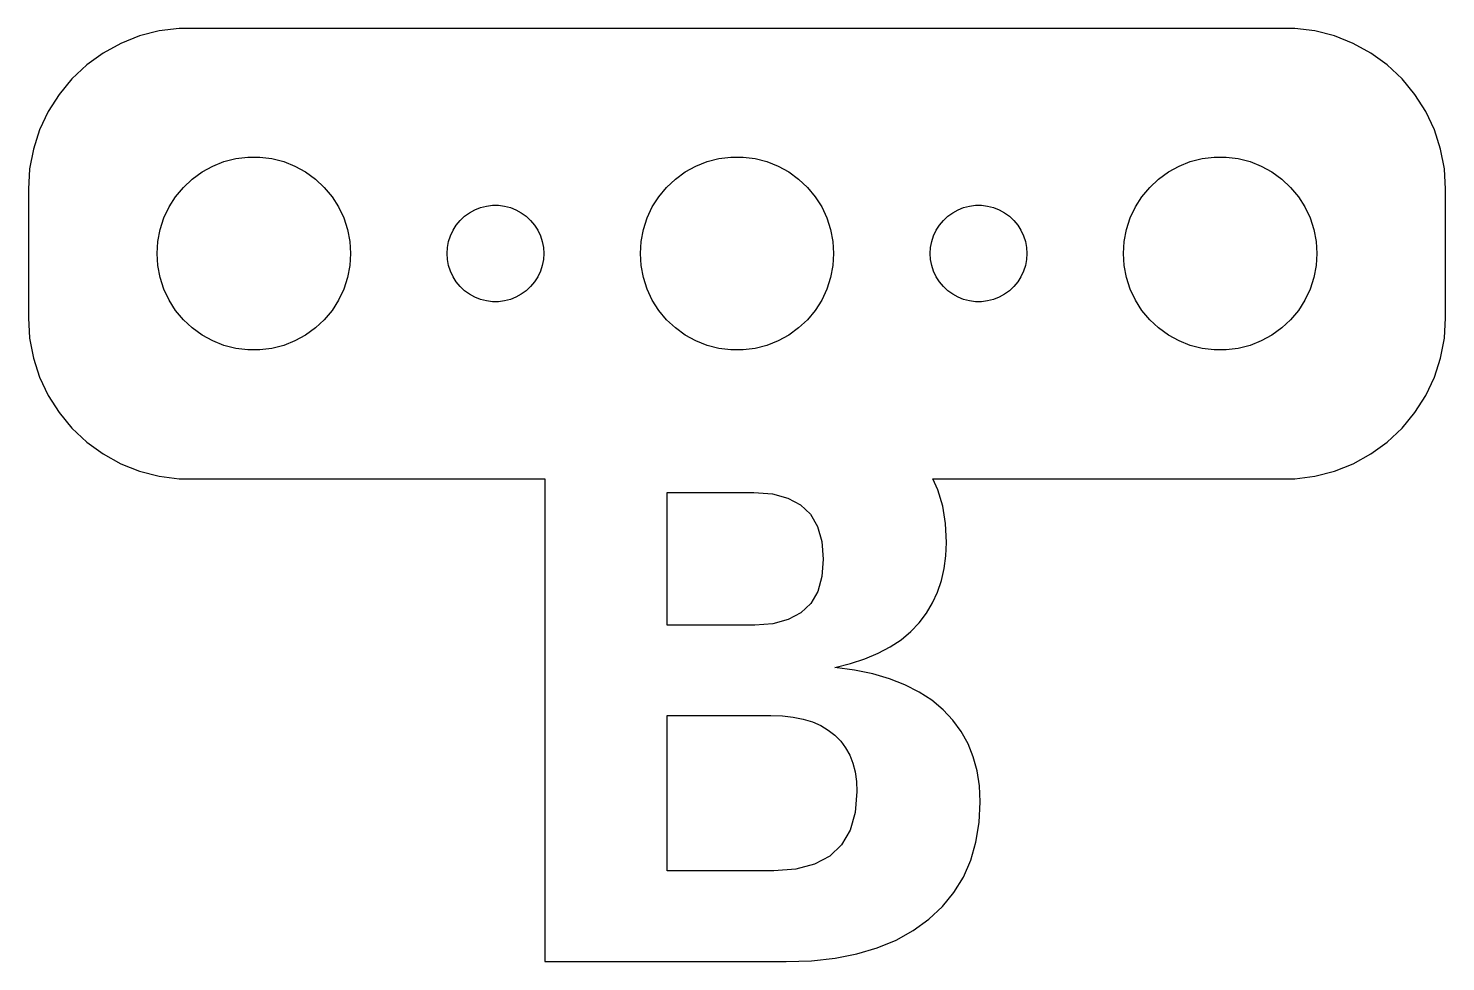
# Model space of a CAD drawing. Header units: metres. Extents: x -22 to 22, y -22 to 7.
import ezdxf

# ---------------------------------------------------------------- set-up
doc = ezdxf.new("R2010")
doc.units = ezdxf.units.M

msp = doc.modelspace()

# ---------------------------------------------------------------- linework, layer by layer
for p, q in [((-18.5451, 6.75528), (-19.1289, 6.52412)), ((-17.9369, 6.91142), (-18.5451, 6.75528)), ((-17.3139, 6.99013), (-17.9369, 6.91142)), ((17.3139, 6.99013), (-17.3139, 6.99013)), ((17.9369, 6.91142), (17.3139, 6.99013)), ((18.5451, 6.75528), (17.9369, 6.91142)), ((19.1289, 6.52412), (18.5451, 6.75528)), ((-19.6791, 6.22163), (-20.1871, 5.85255)), ((-19.1289, 6.52412), (-19.6791, 6.22163)), ((19.6791, 6.22163), (19.1289, 6.52412)), ((20.1871, 5.85255), (19.6791, 6.22163)), ((-20.1871, 5.85255), (-20.6448, 5.42273)), ((20.6448, 5.42273), (20.1871, 5.85255)), ((-20.6448, 5.42273), (-21.0451, 4.93892)), ((21.0451, 4.93892), (20.6448, 5.42273)), ((-21.0451, 4.93892), (-21.3815, 4.40877)), ((21.3815, 4.40877), (21.0451, 4.93892)), ((-21.3815, 4.40877), (-21.6489, 3.84062)), ((21.6489, 3.84062), (21.3815, 4.40877)), ((-21.6489, 3.84062), (-21.8429, 3.24344)), ((21.8429, 3.24344), (21.6489, 3.84062)), ((-21.8429, 3.24344), (-21.9606, 2.62666)), ((21.9606, 2.62666), (21.8429, 3.24344)), ((-16.6075, 2.53297), (-16.2773, 2.71448)), ((-16.2773, 2.71448), (-15.927, 2.85316)), ((-15.927, 2.85316), (-15.5621, 2.94685)), ((-15.5621, 2.94685), (-15.1884, 2.99408)), ((-15.1884, 2.99408), (-14.8116, 2.99408)), ((-14.8116, 2.99408), (-14.4379, 2.94685)), ((-14.4379, 2.94685), (-14.0729, 2.85316)), ((-14.0729, 2.85316), (-13.7227, 2.71448)), ((-13.7227, 2.71448), (-13.3925, 2.53297)), ((-1.60747, 2.53297), (-1.27733, 2.71448)), ((-1.27733, 2.71448), (-0.927048, 2.85316)), ((-0.927048, 2.85316), (-0.562134, 2.94685)), ((-0.562134, 2.94685), (-0.18837, 2.99408)), ((-0.18837, 2.99408), (0.18837, 2.99408)), ((0.18837, 2.99408), (0.562134, 2.94685)), ((0.562134, 2.94685), (0.927048, 2.85316)), ((0.927048, 2.85316), (1.27733, 2.71448)), ((1.27733, 2.71448), (1.60747, 2.53297)), ((13.3925, 2.53297), (13.7227, 2.71448)), ((13.7227, 2.71448), (14.0729, 2.85316)), ((14.0729, 2.85316), (14.4379, 2.94685)), ((14.4379, 2.94685), (14.8116, 2.99408)), ((14.8116, 2.99408), (15.1884, 2.99408)), ((15.1884, 2.99408), (15.5621, 2.94685)), ((15.5621, 2.94685), (15.927, 2.85316)), ((15.927, 2.85316), (16.2773, 2.71448)), ((16.2773, 2.71448), (16.6075, 2.53297)), ((-21.9606, 2.62666), (-22, 2)), ((-17.1869, 2.05363), (-16.9123, 2.31154)), ((-16.9123, 2.31154), (-16.6075, 2.53297)), ((-13.3925, 2.53297), (-13.0877, 2.31154)), ((-13.0877, 2.31154), (-12.8131, 2.05363)), ((-2.1869, 2.05363), (-1.91226, 2.31154)), ((-1.91226, 2.31154), (-1.60747, 2.53297)), ((1.60747, 2.53297), (1.91226, 2.31154)), ((1.91226, 2.31154), (2.1869, 2.05363)), ((12.8131, 2.05363), (13.0877, 2.31154)), ((13.0877, 2.31154), (13.3925, 2.53297)), ((16.6075, 2.53297), (16.9123, 2.31154)), ((16.9123, 2.31154), (17.1869, 2.05363)), ((22, 2), (21.9606, 2.62666)), ((-22, 2), (-22, -2)), ((-17.6289, 1.44525), (-17.427, 1.76335)), ((-17.427, 1.76335), (-17.1869, 2.05363)), ((-12.8131, 2.05363), (-12.5729, 1.76335)), ((-12.5729, 1.76335), (-12.3711, 1.44525)), ((-2.62891, 1.44525), (-2.42705, 1.76335)), ((-2.42705, 1.76335), (-2.1869, 2.05363)), ((2.1869, 2.05363), (2.42705, 1.76335)), ((2.42705, 1.76335), (2.62891, 1.44525)), ((12.3711, 1.44525), (12.5729, 1.76335)), ((12.5729, 1.76335), (12.8131, 2.05363)), ((17.1869, 2.05363), (17.427, 1.76335)), ((17.427, 1.76335), (17.6289, 1.44525)), ((22, -2), (22, 2)), ((-17.7893, 1.10437), (-17.6289, 1.44525)), ((-12.3711, 1.44525), (-12.2107, 1.10437)), ((-8.30373, 1.26648), (-8.13866, 1.35724)), ((-8.13866, 1.35724), (-7.96352, 1.42657)), ((-7.96352, 1.42657), (-7.78107, 1.47342)), ((-7.78107, 1.47342), (-7.59418, 1.49704)), ((-7.59418, 1.49704), (-7.40581, 1.49704)), ((-7.40581, 1.49704), (-7.21892, 1.47342)), ((-7.21892, 1.47342), (-7.03647, 1.42657)), ((-7.03647, 1.42657), (-6.86133, 1.35724)), ((-6.86133, 1.35724), (-6.69626, 1.26648)), ((-2.78932, 1.10437), (-2.62891, 1.44525)), ((2.62891, 1.44525), (2.78932, 1.10437)), ((6.69626, 1.26648), (6.86133, 1.35724)), ((6.86133, 1.35724), (7.03647, 1.42657)), ((7.03647, 1.42657), (7.21892, 1.47342)), ((7.21892, 1.47342), (7.40581, 1.49704)), ((7.40581, 1.49704), (7.59418, 1.49704)), ((7.59418, 1.49704), (7.78107, 1.47342)), ((7.78107, 1.47342), (7.96352, 1.42657)), ((7.96352, 1.42657), (8.13866, 1.35724)), ((8.13866, 1.35724), (8.30373, 1.26648)), ((12.2107, 1.10437), (12.3711, 1.44525)), ((17.6289, 1.44525), (17.7893, 1.10437)), ((-17.9057, 0.746063), (-17.7893, 1.10437)), ((-12.2107, 1.10437), (-12.0942, 0.746063)), ((-8.81445, 0.722626), (-8.71352, 0.881668)), ((-8.71352, 0.881668), (-8.59344, 1.02681)), ((-8.59344, 1.02681), (-8.45613, 1.15576)), ((-8.45613, 1.15576), (-8.30373, 1.26648)), ((-6.69626, 1.26648), (-6.54385, 1.15576)), ((-6.54385, 1.15576), (-6.40654, 1.02681)), ((-6.40654, 1.02681), (-6.28647, 0.881668)), ((-6.28647, 0.881668), (-6.18553, 0.722626)), ((-2.90575, 0.746063), (-2.78932, 1.10437)), ((2.78932, 1.10437), (2.90575, 0.746063)), ((6.18553, 0.722626), (6.28647, 0.881668)), ((6.28647, 0.881668), (6.40654, 1.02681)), ((6.40654, 1.02681), (6.54385, 1.15576)), ((6.54385, 1.15576), (6.69626, 1.26648)), ((8.30373, 1.26648), (8.45613, 1.15576)), ((8.45613, 1.15576), (8.59344, 1.02681)), ((8.59344, 1.02681), (8.71352, 0.881668)), ((8.71352, 0.881668), (8.81445, 0.722626)), ((12.0942, 0.746063), (12.2107, 1.10437)), ((17.7893, 1.10437), (17.9057, 0.746063)), ((-17.9763, 0.375992), (-17.9057, 0.746063)), ((-12.0942, 0.746063), (-12.0237, 0.375992)), ((-8.95287, 0.373032), (-8.89465, 0.552185)), ((-8.89465, 0.552185), (-8.81445, 0.722626)), ((-6.18553, 0.722626), (-6.10533, 0.552185)), ((-6.10533, 0.552185), (-6.04712, 0.373032)), ((-2.97633, 0.375992), (-2.90575, 0.746063)), ((2.90575, 0.746063), (2.97633, 0.375992)), ((6.04712, 0.373032), (6.10533, 0.552185)), ((6.10533, 0.552185), (6.18553, 0.722626)), ((8.81445, 0.722626), (8.89465, 0.552185)), ((8.89465, 0.552185), (8.95287, 0.373032)), ((12.0237, 0.375992), (12.0942, 0.746063)), ((17.9057, 0.746063), (17.9763, 0.375992)), ((-18, 0), (-17.9763, 0.375992)), ((-17.9763, -0.375992), (-18, 0)), ((-12.0237, 0.375992), (-12, 0)), ((-12, 0), (-12.0237, -0.375992)), ((-9, 0), (-8.98816, 0.187988)), ((-8.98816, -0.187988), (-9, 0)), ((-8.98816, 0.187988), (-8.95287, 0.373032)), ((-6.04712, 0.373032), (-6.01183, 0.187988)), ((-6.01183, 0.187988), (-6, 0)), ((-6, 0), (-6.01183, -0.187988)), ((-3, 0), (-2.97633, 0.375992)), ((-2.97633, -0.375992), (-3, 0)), ((2.97633, 0.375992), (3, 0)), ((3, 0), (2.97633, -0.375992)), ((6, 0), (6.01183, 0.187988)), ((6.01183, -0.187988), (6, 0)), ((6.01183, 0.187988), (6.04712, 0.373032)), ((8.95287, 0.373032), (8.98816, 0.187988)), ((8.98816, 0.187988), (9, 0)), ((9, 0), (8.98816, -0.187988)), ((12, 0), (12.0237, 0.375992)), ((12.0237, -0.375992), (12, 0)), ((17.9763, 0.375992), (18, 0)), ((18, 0), (17.9763, -0.375992)), ((-17.9057, -0.746063), (-17.9763, -0.375992)), ((-12.0237, -0.375992), (-12.0942, -0.746063)), ((-8.95287, -0.373032), (-8.98816, -0.187988)), ((-8.89465, -0.552185), (-8.95287, -0.373032)), ((-6.04712, -0.373032), (-6.10533, -0.552185)), ((-6.01183, -0.187988), (-6.04712, -0.373032)), ((-2.90575, -0.746063), (-2.97633, -0.375992)), ((2.97633, -0.375992), (2.90575, -0.746063)), ((6.04712, -0.373032), (6.01183, -0.187988)), ((6.10533, -0.552185), (6.04712, -0.373032)), ((8.95287, -0.373032), (8.89465, -0.552185)), ((8.98816, -0.187988), (8.95287, -0.373032)), ((12.0942, -0.746063), (12.0237, -0.375992)), ((17.9763, -0.375992), (17.9057, -0.746063)), ((-17.7893, -1.10437), (-17.9057, -0.746063)), ((-12.0942, -0.746063), (-12.2107, -1.10437)), ((-8.81445, -0.722626), (-8.89465, -0.552185)), ((-8.71352, -0.881668), (-8.81445, -0.722626)), ((-6.18553, -0.722626), (-6.28647, -0.881668)), ((-6.10533, -0.552185), (-6.18553, -0.722626)), ((-2.78932, -1.10437), (-2.90575, -0.746063)), ((2.90575, -0.746063), (2.78932, -1.10437)), ((6.18553, -0.722626), (6.10533, -0.552185)), ((6.28647, -0.881668), (6.18553, -0.722626)), ((8.81445, -0.722626), (8.71352, -0.881668)), ((8.89465, -0.552185), (8.81445, -0.722626)), ((12.2107, -1.10437), (12.0942, -0.746063)), ((17.9057, -0.746063), (17.7893, -1.10437)), ((-17.6289, -1.44525), (-17.7893, -1.10437)), ((-12.2107, -1.10437), (-12.3711, -1.44525)), ((-8.59344, -1.02681), (-8.71352, -0.881668)), ((-8.45613, -1.15576), (-8.59344, -1.02681)), ((-8.30373, -1.26648), (-8.45613, -1.15576)), ((-8.13866, -1.35724), (-8.30373, -1.26648)), ((-6.69626, -1.26648), (-6.86133, -1.35724)), ((-6.54385, -1.15576), (-6.69626, -1.26648)), ((-6.40654, -1.02681), (-6.54385, -1.15576)), ((-6.28647, -0.881668), (-6.40654, -1.02681)), ((-2.62891, -1.44525), (-2.78932, -1.10437)), ((2.78932, -1.10437), (2.62891, -1.44525)), ((6.40654, -1.02681), (6.28647, -0.881668)), ((6.54385, -1.15576), (6.40654, -1.02681)), ((6.69626, -1.26648), (6.54385, -1.15576)), ((6.86133, -1.35724), (6.69626, -1.26648)), ((8.30373, -1.26648), (8.13866, -1.35724)), ((8.45613, -1.15576), (8.30373, -1.26648)), ((8.59344, -1.02681), (8.45613, -1.15576)), ((8.71352, -0.881668), (8.59344, -1.02681)), ((12.3711, -1.44525), (12.2107, -1.10437)), ((17.7893, -1.10437), (17.6289, -1.44525)), ((-17.427, -1.76335), (-17.6289, -1.44525)), ((-12.3711, -1.44525), (-12.5729, -1.76335)), ((-7.96352, -1.42657), (-8.13866, -1.35724)), ((-7.78107, -1.47342), (-7.96352, -1.42657)), ((-7.59418, -1.49704), (-7.78107, -1.47342)), ((-7.40581, -1.49704), (-7.59418, -1.49704)), ((-7.21892, -1.47342), (-7.40581, -1.49704)), ((-7.03647, -1.42657), (-7.21892, -1.47342)), ((-6.86133, -1.35724), (-7.03647, -1.42657)), ((-2.42705, -1.76335), (-2.62891, -1.44525)), ((2.62891, -1.44525), (2.42705, -1.76335)), ((7.03647, -1.42657), (6.86133, -1.35724)), ((7.21892, -1.47342), (7.03647, -1.42657)), ((7.40581, -1.49704), (7.21892, -1.47342)), ((7.59418, -1.49704), (7.40581, -1.49704)), ((7.78107, -1.47342), (7.59418, -1.49704)), ((7.96352, -1.42657), (7.78107, -1.47342)), ((8.13866, -1.35724), (7.96352, -1.42657)), ((12.5729, -1.76335), (12.3711, -1.44525)), ((17.6289, -1.44525), (17.427, -1.76335)), ((-22, -2), (-21.9606, -2.62666)), ((-17.1869, -2.05363), (-17.427, -1.76335)), ((-16.9123, -2.31154), (-17.1869, -2.05363)), ((-12.8131, -2.05363), (-13.0877, -2.31154)), ((-12.5729, -1.76335), (-12.8131, -2.05363)), ((-2.1869, -2.05363), (-2.42705, -1.76335)), ((-1.91226, -2.31154), (-2.1869, -2.05363)), ((2.1869, -2.05363), (1.91226, -2.31154)), ((2.42705, -1.76335), (2.1869, -2.05363)), ((12.8131, -2.05363), (12.5729, -1.76335)), ((13.0877, -2.31154), (12.8131, -2.05363)), ((17.1869, -2.05363), (16.9123, -2.31154)), ((17.427, -1.76335), (17.1869, -2.05363)), ((21.9606, -2.62666), (22, -2)), ((-21.9606, -2.62666), (-21.8429, -3.24344)), ((-16.6075, -2.53297), (-16.9123, -2.31154)), ((-16.2773, -2.71448), (-16.6075, -2.53297)), ((-13.3925, -2.53297), (-13.7227, -2.71448)), ((-13.0877, -2.31154), (-13.3925, -2.53297)), ((-1.60747, -2.53297), (-1.91226, -2.31154)), ((-1.27733, -2.71448), (-1.60747, -2.53297)), ((1.60747, -2.53297), (1.27733, -2.71448)), ((1.91226, -2.31154), (1.60747, -2.53297)), ((13.3925, -2.53297), (13.0877, -2.31154)), ((13.7227, -2.71448), (13.3925, -2.53297)), ((16.6075, -2.53297), (16.2773, -2.71448)), ((16.9123, -2.31154), (16.6075, -2.53297)), ((21.8429, -3.24344), (21.9606, -2.62666)), ((-15.927, -2.85316), (-16.2773, -2.71448)), ((-15.5621, -2.94685), (-15.927, -2.85316)), ((-15.1884, -2.99408), (-15.5621, -2.94685)), ((-14.8116, -2.99408), (-15.1884, -2.99408)), ((-14.4379, -2.94685), (-14.8116, -2.99408)), ((-14.0729, -2.85316), (-14.4379, -2.94685)), ((-13.7227, -2.71448), (-14.0729, -2.85316)), ((-0.927048, -2.85316), (-1.27733, -2.71448)), ((-0.562134, -2.94685), (-0.927048, -2.85316)), ((-0.18837, -2.99408), (-0.562134, -2.94685)), ((0.18837, -2.99408), (-0.18837, -2.99408)), ((0.562134, -2.94685), (0.18837, -2.99408)), ((0.927048, -2.85316), (0.562134, -2.94685)), ((1.27733, -2.71448), (0.927048, -2.85316)), ((14.0729, -2.85316), (13.7227, -2.71448)), ((14.4379, -2.94685), (14.0729, -2.85316)), ((14.8116, -2.99408), (14.4379, -2.94685)), ((15.1884, -2.99408), (14.8116, -2.99408)), ((15.5621, -2.94685), (15.1884, -2.99408)), ((15.927, -2.85316), (15.5621, -2.94685)), ((16.2773, -2.71448), (15.927, -2.85316)), ((-21.8429, -3.24344), (-21.6489, -3.84062)), ((21.6489, -3.84062), (21.8429, -3.24344)), ((-21.6489, -3.84062), (-21.3815, -4.40877)), ((21.3815, -4.40877), (21.6489, -3.84062)), ((-21.3815, -4.40877), (-21.0451, -4.93892)), ((21.0451, -4.93892), (21.3815, -4.40877)), ((-21.0451, -4.93892), (-20.6448, -5.42273)), ((20.6448, -5.42273), (21.0451, -4.93892)), ((-20.6448, -5.42273), (-20.1871, -5.85255)), ((20.1871, -5.85255), (20.6448, -5.42273)), ((-20.1871, -5.85255), (-19.6791, -6.22163)), ((19.6791, -6.22163), (20.1871, -5.85255)), ((-19.6791, -6.22163), (-19.1289, -6.52412)), ((-19.1289, -6.52412), (-18.5451, -6.75528)), ((18.5451, -6.75528), (19.1289, -6.52412)), ((19.1289, -6.52412), (19.6791, -6.22163)), ((-18.5451, -6.75528), (-17.9369, -6.91142)), ((-17.9369, -6.91142), (-17.3139, -6.99013)), ((-17.3139, -6.99013), (-5.96729, -6.99013)), ((-5.96729, -6.99013), (-5.96729, -21.9812)), ((6.23863, -7.33788), (6.08308, -6.99013)), ((6.08308, -6.99013), (17.3139, -6.99013)), ((17.3139, -6.99013), (17.9369, -6.91142)), ((17.9369, -6.91142), (18.5451, -6.75528)), ((-2.16634, -11.532), (-2.16634, -7.42192)), ((-2.16634, -7.42192), (0.52652, -7.42192)), ((0.52652, -7.42192), (1.0974, -7.46399)), ((1.0974, -7.46399), (1.58044, -7.59021)), ((6.38655, -7.841), (6.23863, -7.33788)), ((1.58044, -7.59021), (1.97566, -7.80057)), ((1.97566, -7.80057), (2.28305, -8.09506)), ((6.4753, -8.38435), (6.38655, -7.841)), ((2.28305, -8.09506), (2.50262, -8.47371)), ((2.50262, -8.47371), (2.63437, -8.93649)), ((6.50487, -8.96796), (6.4753, -8.38435)), ((2.63437, -8.93649), (2.67827, -9.48343)), ((6.48752, -9.38173), (6.50487, -8.96796)), ((2.67827, -9.48343), (2.63489, -10.0269)), ((6.43546, -9.77629), (6.48752, -9.38173)), ((2.63489, -10.0269), (2.50471, -10.4868)), ((6.34868, -10.1517), (6.43546, -9.77629)), ((2.50471, -10.4868), (2.28777, -10.8631)), ((6.07098, -10.8448), (6.22717, -10.5078)), ((6.22717, -10.5078), (6.34868, -10.1517)), ((2.28777, -10.8631), (1.98404, -11.1557)), ((5.88007, -11.1626), (6.07098, -10.8448)), ((1.59354, -11.3648), (1.11624, -11.4902)), ((1.98404, -11.1557), (1.59354, -11.3648)), ((5.65443, -11.4611), (5.88007, -11.1626)), ((0.55217, -11.532), (-2.16634, -11.532)), ((1.11624, -11.4902), (0.55217, -11.532)), ((5.09389, -11.987), (5.39284, -11.7371)), ((5.39284, -11.7371), (5.65443, -11.4611)), ((4.38393, -12.4088), (4.75758, -12.2109)), ((4.75758, -12.2109), (5.09389, -11.987)), ((3.03889, -12.8462), (3.52458, -12.7264)), ((3.52458, -12.7264), (3.97293, -12.5806)), ((3.97293, -12.5806), (4.38393, -12.4088)), ((3.64696, -12.9299), (3.03889, -12.8462)), ((4.21216, -13.0482), (3.64696, -12.9299)), ((4.73451, -13.2012), (4.21216, -13.0482)), ((5.21399, -13.389), (4.73451, -13.2012)), ((5.6506, -13.6115), (5.21399, -13.389)), ((6.04436, -13.8686), (5.6506, -13.6115)), ((6.39525, -14.1605), (6.04436, -13.8686)), ((-2.16634, -19.1595), (-2.16634, -14.3408)), ((-2.16634, -14.3408), (1.05472, -14.3408)), ((1.05472, -14.3408), (1.41391, -14.3533)), ((1.41391, -14.3533), (1.74785, -14.3907)), ((1.74785, -14.3907), (2.05653, -14.4532)), ((2.05653, -14.4532), (2.34, -14.5406)), ((6.70122, -14.4839), (6.39525, -14.1605)), ((6.96013, -14.8357), (6.70122, -14.4839)), ((2.34, -14.5406), (2.59821, -14.653)), ((2.59821, -14.653), (2.83118, -14.7904)), ((2.83118, -14.7904), (3.03889, -14.9528)), ((3.03889, -14.9528), (3.22006, -15.1383)), ((7.17195, -15.2159), (6.96013, -14.8357)), ((3.22006, -15.1383), (3.37335, -15.3451)), ((3.37335, -15.3451), (3.49878, -15.5732)), ((7.33672, -15.6245), (7.17195, -15.2159)), ((3.49878, -15.5732), (3.59633, -15.8226)), ((3.59633, -15.8226), (3.66602, -16.0933)), ((7.45439, -16.0615), (7.33672, -15.6245)), ((3.66602, -16.0933), (3.70782, -16.3853)), ((7.52501, -16.5269), (7.45439, -16.0615)), ((3.72176, -16.6987), (3.66917, -17.3516)), ((3.70782, -16.3853), (3.72176, -16.6987)), ((7.54854, -17.0207), (7.52501, -16.5269)), ((7.51595, -17.6663), (7.54854, -17.0207)), ((3.66917, -17.3516), (3.5114, -17.904)), ((3.5114, -17.904), (3.24847, -18.356)), ((7.41812, -18.2702), (7.51595, -17.6663)), ((3.24847, -18.356), (2.88036, -18.7076)), ((7.25508, -18.8327), (7.41812, -18.2702)), ((2.88036, -18.7076), (2.40707, -18.9587)), ((7.02684, -19.3536), (7.25508, -18.8327)), ((1.14497, -19.1595), (-2.16634, -19.1595)), ((1.82861, -19.1093), (1.14497, -19.1595)), ((2.40707, -18.9587), (1.82861, -19.1093)), ((6.73338, -19.8329), (7.02684, -19.3536)), ((6.37471, -20.2708), (6.73338, -19.8329)), ((5.46936, -21.0157), (5.95084, -20.667)), ((5.95084, -20.667), (6.37471, -20.2708)), ((4.93794, -21.3107), (5.46936, -21.0157)), ((3.72522, -21.7399), (4.35655, -21.5521)), ((4.35655, -21.5521), (4.93794, -21.3107)), ((-5.96729, -21.9812), (1.53143, -21.9812)), ((1.53143, -21.9812), (2.31265, -21.9544)), ((2.31265, -21.9544), (3.04391, -21.874)), ((3.04391, -21.874), (3.72522, -21.7399))]:
    msp.add_line(p, q)

doc.saveas('drawing.dxf')
